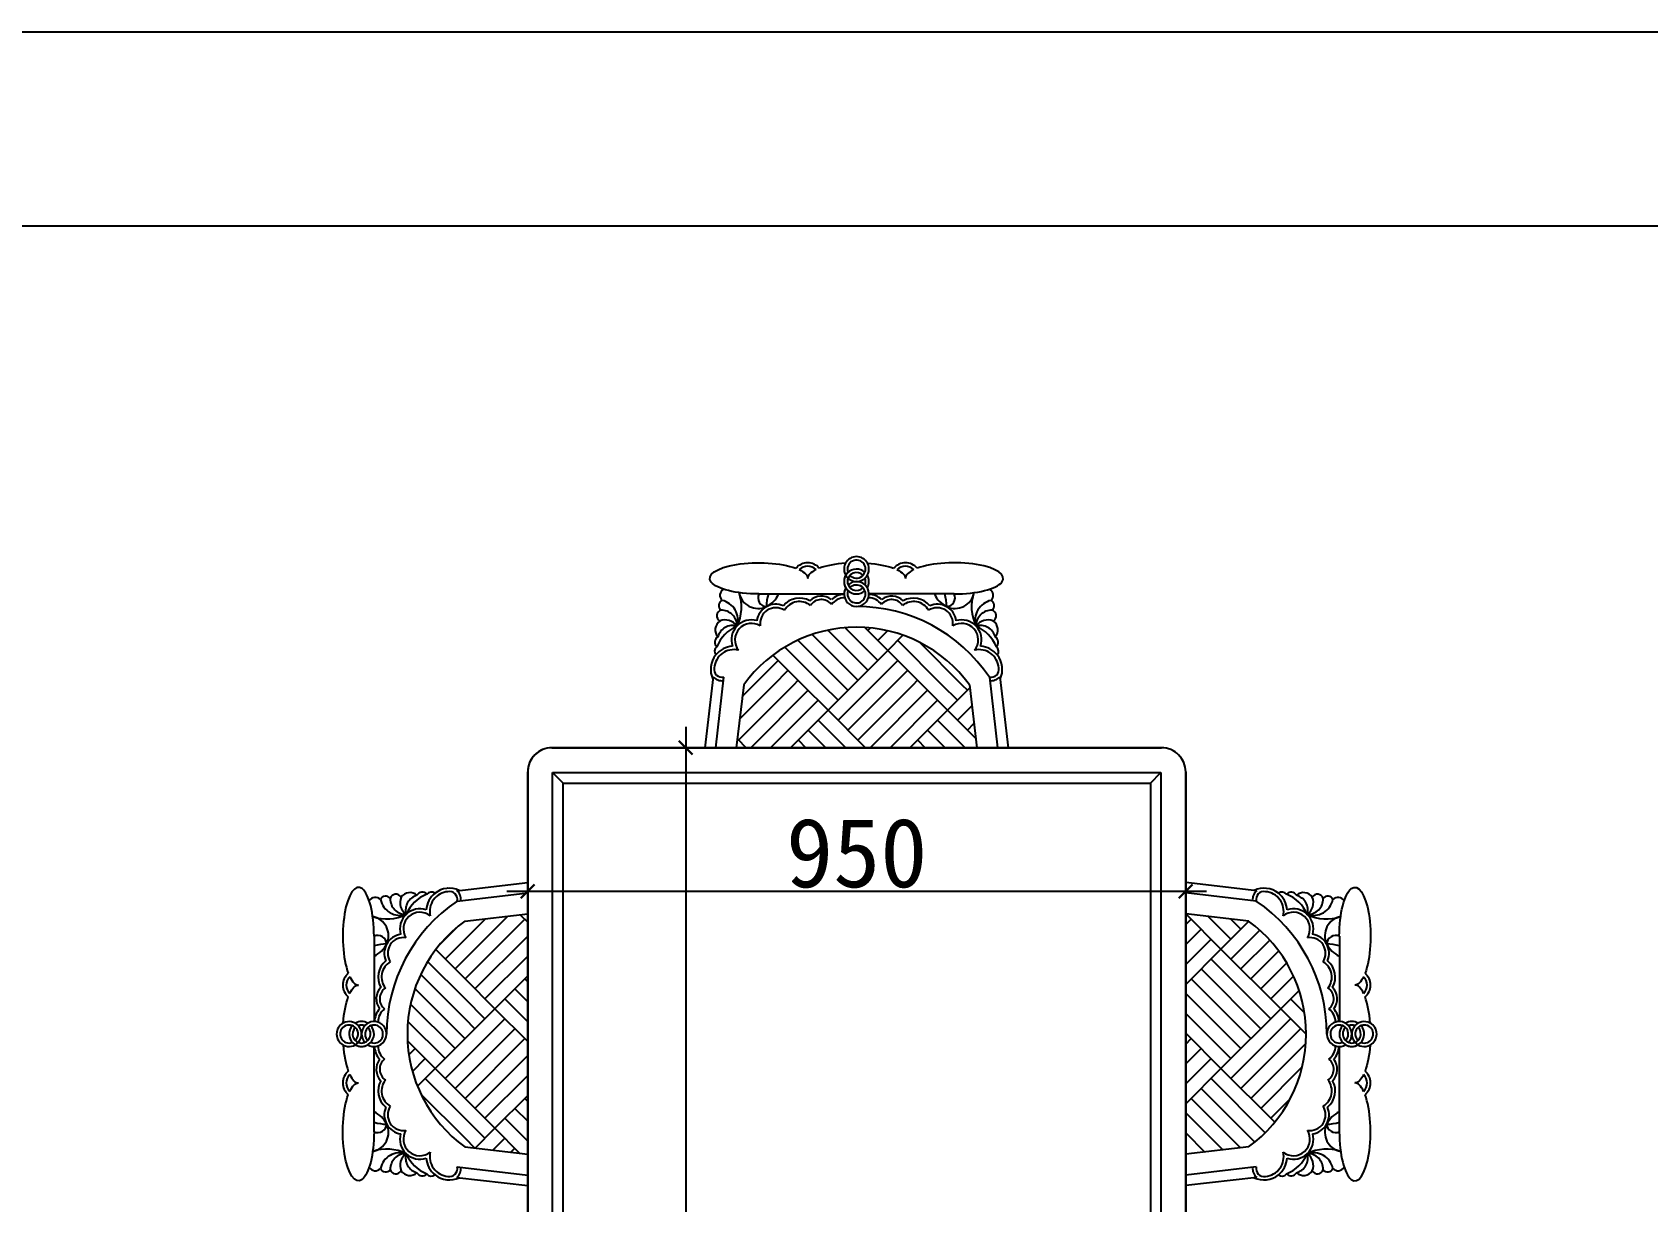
# Model space of a CAD drawing. Extents: x 13886 to 74789, y -750269 to -704302.
# Drawn here: x 57657 to 59989, y -736243 to -734556 of the extents above; entities that cross this region are included whole.
import ezdxf

# ---------------------------------------------------------------- set-up
doc = ezdxf.new("R2010")
doc.units = 0
doc.header["$LTSCALE"] = 10
doc.layers.get('0').update_dxf_attribs({"linetype": 'CONTINUOUS'})
doc.layers.get('DEFPOINTS').update_dxf_attribs({"linetype": 'CONTINUOUS'})
for name, color, linetype in [('___0', 250, 'CONTINUOUS'), ('___1', 7, 'CONTINUOUS'), ('____', 45, 'CONTINUOUS')]:
    doc.layers.add(name, color=color, linetype=linetype)
doc.styles.get("Standard").update_dxf_attribs({"font": 'NSimSun.ttf'})
doc.dimstyles.get("Standard").update_dxf_attribs({"dimtxt": 0.18, "dimasz": 0.18, "dimexe": 0.18, "dimexo": 0.0625, "dimgap": 0.09, "dimtad": 0, "dimtih": 1, "dimtoh": 1, "dimdec": 4, "dimzin": 0, "dimtxsty": 'STANDARD', "dimcen": 0.09, "dimazin": 3, "dimtfac": 1, "dimtdec": 4, "dimtofl": 0, "dimtmove": 0, "dimatfit": 3, "dimtolj": 1, "dimtzin": 0})

# ---------------------------------------------------------------- blocks, each defined once
blk = doc.blocks.new('_ARCHTICK')
at = {"color": 0, "linetype": 'BYBLOCK', "const_width": 0.15}
blk.add_lwpolyline([(-0.5, -0.5), (0.5, 0.5)], dxfattribs=at)
blk = doc.blocks.new('*D1940')
at = {"layer": '___1', "color": 250, "ltscale": 60}
for p, q in [((58371.9, -735663.2), (58371.9, -735835.5)), ((59321.9, -735663.2), (59321.9, -735835.5)), ((58341.9, -735795.5), (59351.9, -735795.5))]:
    blk.add_line(p, q, dxfattribs=at)
at = {"layer": 'DEFPOINTS', "color": 0, "ltscale": 60}
for p in [(58371.9, -735623.2), (59321.9, -735623.2), (59321.9, -735795.5)]:
    blk.add_point(p, dxfattribs=at)
at = {"layer": '___1', "color": 250, "ltscale": 60, "xscale": 20, "yscale": 20, "zscale": 20, "rotation": 180}
blk.add_blockref('_ARCHTICK', (58371.9, -735795.5), dxfattribs=at)
at = {"layer": '___1', "color": 250, "ltscale": 60, "xscale": 20, "yscale": 20, "zscale": 20}
blk.add_blockref('_ARCHTICK', (59321.9, -735795.5), dxfattribs=at)
at = {"layer": '___1', "color": 252, "ltscale": 60, "insert": (58846.9, -735740.5), "char_height": 100, "attachment_point": 5}
blk.add_mtext('\\A1;950', dxfattribs=at)
blk = doc.blocks.new('*D1941')
at = {"layer": '___1', "color": 250, "ltscale": 60}
for p, q in [((58600, -735558.2), (58600, -737418.2)), ((58590, -735588.2), (58640, -735588.2)), ((58590, -737388.2), (58640, -737388.2))]:
    blk.add_line(p, q, dxfattribs=at)
at = {"layer": 'DEFPOINTS', "color": 0, "ltscale": 60}
for p in [(58550, -735588.2), (58550, -737388.2), (58600, -737388.2)]:
    blk.add_point(p, dxfattribs=at)
at = {"layer": '___1', "color": 250, "ltscale": 60, "xscale": 20, "yscale": 20, "zscale": 20}
for p, rotation in [((58600, -735588.2), 90), ((58600, -737388.2), 270)]:
    blk.add_blockref('_ARCHTICK', p, dxfattribs=dict(at, rotation=rotation))
at = {"layer": '___1', "color": 252, "ltscale": 60, "insert": (58545, -736488.2), "char_height": 100, "attachment_point": 5, "rotation": 90}
blk.add_mtext('\\A1;1800', dxfattribs=at)

msp = doc.modelspace()

# ---------------------------------------------------------------- hatches: boundary and pattern name
at = {"layer": '___0'}
h = msp.add_hatch(dxfattribs=at)
h.set_pattern_fill('AR-PARQ1', color=256, scale=0.4, angle=315, style=0, double=1)
h.set_pattern_definition([(45, (-505010.97, -1179862.85), (4e-14, 172.420918), [121.92, -121.92]), (45, (-504996.6, -1179877.22), (4e-14, 172.420918), [121.92, -121.92]), (45, (-504982.23, -1179891.58), (4e-14, 172.420918), [121.92, -121.92]), (45, (-504967.86, -1179905.95), (4e-14, 172.420918), [121.92, -121.92]), (45, (-504953.5, -1179920.32), (4e-14, 172.420918), [121.92, -121.92]), (45, (-504939.13, -1179934.69), (4e-14, 172.420918), [121.92, -121.92]), (45, (-504924.76, -1179949.06), (4e-14, 172.420918), [121.92, -121.92]), (315, (-504924.76, -1179776.64), (-4e-14, -172.420918), [121.92, -121.92]), (315, (-504910.39, -1179762.27), (-4e-14, -172.420918), [121.92, -121.92]), (315, (-504896.02, -1179747.9), (-4e-14, -172.420918), [121.92, -121.92]), (315, (-504881.65, -1179733.53), (-4e-14, -172.420918), [121.92, -121.92]), (315, (-504867.29, -1179719.16), (-4e-14, -172.420918), [121.92, -121.92]), (315, (-504852.92, -1179704.8), (-4e-14, -172.420918), [121.92, -121.92]), (315, (-504838.55, -1179690.43), (-4e-14, -172.420918), [121.92, -121.92])])
edge = h.paths.add_edge_path()
edge.add_line((58673.1, -735588.2), (58683.7, -735497.3))
edge.add_ellipse((58846.6, -735615.9), major_axis=(-142.5, -142.5), ratio=1, start_angle=171.054, end_angle=278.946, ccw=False)
edge.add_line((59009.6, -735497.3), (59020.1, -735588.2))
edge.add_line((59020.1, -735588.2), (58673.1, -735588.2))
h = msp.add_hatch(dxfattribs=at)
h.set_pattern_fill('AR-PARQ1', color=256, scale=0.4, angle=315, style=0, double=1)
h.set_pattern_definition([(45, (-505060.97, -1179862.85), (4e-14, 172.420918), [121.92, -121.92]), (45, (-505046.6, -1179877.22), (4e-14, 172.420918), [121.92, -121.92]), (45, (-505032.23, -1179891.58), (4e-14, 172.420918), [121.92, -121.92]), (45, (-505017.86, -1179905.95), (4e-14, 172.420918), [121.92, -121.92]), (45, (-505003.5, -1179920.32), (4e-14, 172.420918), [121.92, -121.92]), (45, (-504989.13, -1179934.69), (4e-14, 172.420918), [121.92, -121.92]), (45, (-504974.76, -1179949.06), (4e-14, 172.420918), [121.92, -121.92]), (315, (-504974.76, -1179776.64), (-4e-14, -172.420918), [121.92, -121.92]), (315, (-504960.39, -1179762.27), (-4e-14, -172.420918), [121.92, -121.92]), (315, (-504946.02, -1179747.9), (-4e-14, -172.420918), [121.92, -121.92]), (315, (-504931.65, -1179733.53), (-4e-14, -172.420918), [121.92, -121.92]), (315, (-504917.29, -1179719.16), (-4e-14, -172.420918), [121.92, -121.92]), (315, (-504902.92, -1179704.8), (-4e-14, -172.420918), [121.92, -121.92]), (315, (-504888.55, -1179690.43), (-4e-14, -172.420918), [121.92, -121.92])])
edge = h.paths.add_edge_path()
edge.add_line((58371.9, -736175), (58281, -736164.4))
edge.add_ellipse((58399.6, -736001.5), major_axis=(-142.5, -142.5), ratio=1, start_angle=-98.946, end_angle=8.946, ccw=False)
edge.add_line((58281, -735838.6), (58371.9, -735828))
edge.add_line((58371.9, -735828), (58371.9, -736175))
h = msp.add_hatch(dxfattribs=at)
h.set_pattern_fill('AR-PARQ1', color=256, scale=0.4, angle=315, style=0, double=1)
h.set_pattern_definition([(45, (-504960.97, -1179862.85), (4e-14, 172.420918), [121.92, -121.92]), (45, (-504946.6, -1179877.22), (4e-14, 172.420918), [121.92, -121.92]), (45, (-504932.23, -1179891.58), (4e-14, 172.420918), [121.92, -121.92]), (45, (-504917.86, -1179905.95), (4e-14, 172.420918), [121.92, -121.92]), (45, (-504903.5, -1179920.32), (4e-14, 172.420918), [121.92, -121.92]), (45, (-504889.13, -1179934.69), (4e-14, 172.420918), [121.92, -121.92]), (45, (-504874.76, -1179949.06), (4e-14, 172.420918), [121.92, -121.92]), (315, (-504874.76, -1179776.64), (-4e-14, -172.420918), [121.92, -121.92]), (315, (-504860.39, -1179762.27), (-4e-14, -172.420918), [121.92, -121.92]), (315, (-504846.02, -1179747.9), (-4e-14, -172.420918), [121.92, -121.92]), (315, (-504831.65, -1179733.53), (-4e-14, -172.420918), [121.92, -121.92]), (315, (-504817.29, -1179719.16), (-4e-14, -172.420918), [121.92, -121.92]), (315, (-504802.92, -1179704.8), (-4e-14, -172.420918), [121.92, -121.92]), (315, (-504788.55, -1179690.43), (-4e-14, -172.420918), [121.92, -121.92])])
edge = h.paths.add_edge_path()
edge.add_line((59321.9, -736175), (59412.8, -736164.4))
edge.add_ellipse((59294.2, -736001.5), major_axis=(142.5, -142.5), ratio=1, start_angle=351.054, end_angle=458.946)
edge.add_line((59412.8, -735838.6), (59321.9, -735828))
edge.add_line((59321.9, -735828), (59321.9, -736175))

# ---------------------------------------------------------------- linework, layer by layer
at = {"ltscale": 60}
for p, q in [((66889.4, -734555.7), (53584.4, -734555.7)), ((66609.4, -734835.7), (57374.4, -734835.7))]:
    msp.add_line(p, q, dxfattribs=at)
at = {"layer": '___0'}
for p, q in [((58654.8, -735486.3), (58642.9, -735588.2)), ((59038.5, -735486.3), (59050.3, -735588.2)), ((58422.9, -735639.2), (58407.9, -735624.2)), ((58407.9, -737352.2), (58407.9, -735624.2)), ((58407.9, -735624.2), (59285.9, -735624.2)), ((58422.9, -737337.2), (58422.9, -735639.2)), ((58422.9, -735639.2), (59270.9, -735639.2)), ((59270.9, -735639.2), (59285.9, -735624.2)), ((59270.9, -735639.2), (59270.9, -737337.2)), ((59285.9, -735624.2), (59285.9, -737352.2)), ((58270, -735809.7), (58371.9, -735797.8)), ((59423.8, -735809.7), (59321.9, -735797.8)), ((58270, -736193.4), (58371.9, -736205.2)), ((59423.8, -736193.4), (59321.9, -736205.2))]:
    msp.add_line(p, q, dxfattribs=at)
for centre, radius, start, end in [((58776.1, -735343.9), 17.5, 46.1134, 133.8866), ((58846.6, -735330.4), 18, 152.1063, 27.8937), ((58846.6, -735348.4), 18, 47.6631, 312.3369), ((58846.6, -735330.4), 13, 223.8131, 201.1684), ((58846.6, -735348.4), 13, 43.8131, 316.1869), ((58917.2, -735343.9), 17.5, 46.1134, 133.8866), ((58846.6, -735348.4), 18, 150, 210), ((58846.6, -735366.4), 18, 150, 132.3369), ((58846.6, -735348.4), 13, 158.8316, 201.1684), ((58846.6, -735366.4), 13, 158.8316, 136.1869), ((58846.6, -735348.4), 13, 338.8316, 21.1684), ((58846.6, -735348.4), 18, 330, 30), ((58646.4, -735403.9), 28.9, 342.13, 77.7686), ((58618.9, -735385.1), 61.7, 333.2775, 19.469), ((58704.6, -735359.2), 28.1, 190.7716, 295.0472), ((58730.1, -735408.9), 27.7, 66.8387, 171.7188), ((58717.6, -735371.6), 13.2, 156.8214, 265.4038), ((58782.4, -735385.4), 65.9, 163.2202, 179.3703), ((58699.5, -735350.5), 38.2, 296.4906, 335.4069), ((58764.4, -735402.5), 30.2, 60.4942, 140.8247), ((58764.4, -735402.5), 25.2, 51.2201, 150.06), ((58795.8, -735393.4), 23.9, 52.7712, 133.8496), ((58795.8, -735393.4), 18.9, 39.059, 145.8949), ((58829.8, -735396.1), 29.2, 92.2901, 131.9358), ((58829.8, -735396.1), 24.2, 90.7382, 142.8771), ((58863.5, -735396.1), 24.2, 37.1229, 89.2618), ((58863.5, -735396.1), 29.2, 48.0642, 87.7099), ((58897.5, -735393.4), 18.9, 34.1051, 140.941), ((58897.5, -735393.4), 23.9, 46.1504, 127.2288), ((58928.9, -735402.5), 25.2, 29.94, 128.7799), ((58928.9, -735402.5), 30.2, 39.1753, 119.5058), ((58963.2, -735408.9), 27.7, 8.2812, 113.1613), ((58993.8, -735350.5), 38.2, 204.5931, 243.5094), ((58910.9, -735385.4), 65.9, 0.6297, 16.7798), ((58988.7, -735359.2), 28.1, 244.9528, 349.2284), ((58975.7, -735371.6), 13.2, 274.5962, 23.1786), ((59074.4, -735385.1), 61.7, 160.531, 206.7225), ((59046.9, -735403.9), 28.9, 102.2314, 197.87), ((58657, -735424.3), 20.5, 34.2733, 112.8777), ((58651.3, -735412.6), 22.9, 0.2876, 90.9474), ((58694.9, -735432.7), 28.9, 74.3478, 198.4478), ((58730.1, -735408.9), 22.7, 56.6976, 189.2439), ((58846.6, -735615.9), 231.5, 34.0418, 90), ((58963.2, -735408.9), 22.7, 350.7561, 123.3024), ((58998.4, -735432.7), 28.9, 341.5522, 105.6522), ((59042, -735412.6), 22.9, 89.0526, 179.7124), ((59036.2, -735424.3), 20.5, 67.1223, 145.7267), ((58696.6, -735464.1), 56.1, 113.7648, 157.3857), ((58667.9, -735434.1), 22.2, 74.0668, 164.7541), ((58694.9, -735432.7), 23.9, 57.5726, 218.4095), ((58998.4, -735432.7), 23.9, 321.5905, 122.4274), ((59025.4, -735434.1), 22.2, 15.2459, 105.9332), ((58996.7, -735464.1), 56.1, 22.6143, 66.2352), ((58669.6, -735475.2), 28.5, 76.7512, 175.466), ((58669.6, -735475.2), 33.5, 93.6844, 141.5898), ((59023.6, -735475.2), 28.5, 4.534, 103.2488), ((59023.6, -735475.2), 33.5, 38.4102, 86.3156), ((58652.3, -735475.3), 16.3, 167.8673, 169.0963), ((58652.3, -735475.3), 11.3, 167.8673, 283.0003), ((59041, -735475.3), 11.3, 256.9997, 12.1327), ((59041, -735475.3), 16.3, 10.9037, 12.1327), ((58652.3, -735475.3), 16.3, 219.7825, 276.8244), ((59041, -735475.3), 16.3, 263.1756, 320.2175), ((58217.8, -735822.7), 22.2, 105.2459, 195.9332), ((58247.8, -735851.4), 56.1, 112.6143, 156.2352), ((58258.9, -735824.5), 33.5, 128.4102, 176.3156), ((58258.9, -735824.5), 28.5, 94.534, 193.2488), ((58259, -735807.1), 16.3, 100.9037, 102.1327), ((58259, -735807.1), 11.3, 346.9997, 102.1327), ((58259, -735807.1), 16.3, 353.1756, 50.2175), ((59434.8, -735807.1), 16.3, 129.7825, 186.8244), ((59434.8, -735807.1), 11.3, 77.8673, 193.0003), ((59434.9, -735824.5), 28.5, 346.7512, 85.466), ((59434.8, -735807.1), 16.3, 77.8673, 79.0963), ((59434.9, -735824.5), 33.5, 3.6844, 51.5898), ((59446, -735851.4), 56.1, 23.7648, 67.3857), ((59476, -735822.7), 22.2, 344.0668, 74.7541), ((58187.6, -735801.3), 28.9, 192.2314, 287.87), ((58399.6, -736001.5), 231.5, 124.0418, 180), ((58196.3, -735806.2), 22.9, 179.0526, 269.7124), ((58208, -735811.9), 20.5, 157.1223, 235.7267), ((58216.3, -735849.7), 28.9, 71.5522, 195.6522), ((58216.3, -735849.7), 23.9, 51.5905, 212.4274), ((59294.2, -736001.5), 231.5, 0, 55.9582), ((59477.4, -735849.7), 23.9, 327.5726, 128.4095), ((59477.4, -735849.7), 28.9, 344.3478, 108.4478), ((59485.8, -735811.9), 20.5, 304.2733, 22.8777), ((59506.2, -735801.3), 28.9, 252.13, 347.7686), ((59497.5, -735806.2), 22.9, 270.2876, 0.9474), ((58168.7, -735773.7), 61.7, 250.531, 296.7225), ((58142.9, -735859.5), 28.1, 334.9528, 79.2284), ((59525.1, -735773.7), 61.7, 243.2775, 289.469), ((59550.9, -735859.5), 28.1, 100.7716, 205.0472), ((58155.2, -735872.4), 13.2, 4.5962, 113.1786), ((58169.1, -735937.3), 65.9, 90.6297, 106.7798), ((58134.1, -735854.3), 38.2, 294.5931, 333.5094), ((58192.5, -735885), 27.7, 98.2812, 203.1613), ((58192.5, -735885), 22.7, 80.7561, 213.3024), ((59501.2, -735885), 22.7, 326.6976, 99.2439), ((59501.2, -735885), 27.7, 336.8387, 81.7188), ((59538.5, -735872.4), 13.2, 66.8214, 175.4038), ((59524.7, -735937.3), 65.9, 73.2202, 89.3703), ((59559.6, -735854.3), 38.2, 206.4906, 245.4069), ((58186.1, -735919.3), 30.2, 129.1753, 209.5058), ((59507.7, -735919.3), 30.2, 330.4942, 50.8247), ((58127.5, -735930.9), 17.5, 136.1134, 223.8866), ((58186.1, -735919.3), 25.2, 119.94, 218.7799), ((59507.7, -735919.3), 25.2, 321.2201, 60.06), ((59566.2, -735930.9), 17.5, 316.1134, 43.8866), ((58177.1, -735950.7), 23.9, 136.1504, 217.2288), ((58177.1, -735950.7), 18.9, 124.1051, 230.941), ((59516.7, -735950.7), 18.9, 309.059, 55.8949), ((59516.7, -735950.7), 23.9, 322.7712, 43.8496), ((58179.8, -735984.7), 29.2, 138.0642, 177.7099), ((58179.8, -735984.7), 24.2, 127.1229, 179.2618), ((59514, -735984.7), 24.2, 0.7382, 52.8771), ((59514, -735984.7), 29.2, 2.2901, 41.9358), ((58114, -736001.5), 13, 313.8131, 291.1684), ((58114, -736001.5), 18, 242.1063, 117.8937), ((58132, -736001.5), 18, 137.6631, 42.3369), ((58132, -736001.5), 18, 60, 120), ((58132, -736001.5), 13, 68.8316, 111.1684), ((58150, -736001.5), 18, 240, 222.3369), ((58150, -736001.5), 13, 248.8316, 226.1869), ((59543.7, -736001.5), 18, 317.6631, 300), ((59543.7, -736001.5), 13, 313.8131, 291.1684), ((59561.7, -736001.5), 18, 137.6631, 42.3369), ((59561.7, -736001.5), 18, 60, 120), ((59561.7, -736001.5), 13, 68.8316, 111.1684), ((59579.7, -736001.5), 18, 62.1063, 297.8937), ((59579.7, -736001.5), 13, 248.8316, 226.1869), ((58132, -736001.5), 13, 133.8131, 46.1869), ((59561.7, -736001.5), 13, 133.8131, 46.1869), ((58132, -736001.5), 18, 240, 300), ((58132, -736001.5), 13, 248.8316, 291.1684), ((58179.8, -736018.3), 29.2, 182.2901, 221.9358), ((58179.8, -736018.3), 24.2, 180.7382, 232.8771), ((59514, -736018.3), 24.2, 307.1229, 359.2618), ((59514, -736018.3), 29.2, 318.0642, 357.7099), ((59561.7, -736001.5), 18, 240, 300), ((59561.7, -736001.5), 13, 248.8316, 291.1684), ((58177.1, -736052.3), 23.9, 142.7712, 223.8496), ((58177.1, -736052.3), 18.9, 129.059, 235.8949), ((59516.7, -736052.3), 18.9, 304.1051, 50.941), ((59516.7, -736052.3), 23.9, 316.1504, 37.2288), ((58127.5, -736072.1), 17.5, 136.1134, 223.8866), ((58186.1, -736083.7), 30.2, 150.4942, 230.8247), ((58186.1, -736083.7), 25.2, 141.2201, 240.06), ((59507.7, -736083.7), 25.2, 299.94, 38.7799), ((59507.7, -736083.7), 30.2, 309.1753, 29.5058), ((59566.2, -736072.1), 17.5, 316.1134, 43.8866), ((58192.5, -736118.1), 22.7, 146.6976, 279.2439), ((59501.2, -736118.1), 22.7, 260.7561, 33.3024), ((58134.1, -736148.7), 38.2, 26.4906, 65.4069), ((58169.1, -736065.7), 65.9, 253.2202, 269.3703), ((58192.5, -736118.1), 27.7, 156.8387, 261.7188), ((59501.2, -736118.1), 27.7, 278.2812, 23.1613), ((59559.6, -736148.7), 38.2, 114.5931, 153.5094), ((59524.7, -736065.7), 65.9, 270.6297, 286.7798), ((58142.9, -736143.5), 28.1, 280.7716, 25.0472), ((58155.2, -736130.6), 13.2, 246.8214, 355.4038), ((58216.3, -736153.3), 28.9, 164.3478, 288.4478), ((58216.3, -736153.3), 23.9, 147.5726, 308.4095), ((59477.4, -736153.3), 23.9, 231.5905, 32.4274), ((59477.4, -736153.3), 28.9, 251.5522, 15.6522), ((59550.9, -736143.5), 28.1, 154.9528, 259.2284), ((59538.5, -736130.6), 13.2, 184.5962, 293.1786), ((58168.7, -736229.3), 61.7, 63.2775, 109.469), ((58187.6, -736201.7), 28.9, 72.13, 167.7686), ((58196.3, -736196.8), 22.9, 90.2876, 180.9474), ((58208, -736191.1), 20.5, 124.2733, 202.8777), ((58217.8, -736180.3), 22.2, 164.0668, 254.7541), ((58247.8, -736151.6), 56.1, 203.7648, 247.3857), ((58258.9, -736178.5), 28.5, 166.7512, 265.466), ((59434.9, -736178.5), 28.5, 274.534, 13.2488), ((59446, -736151.6), 56.1, 292.6143, 336.2352), ((59476, -736180.3), 22.2, 285.2459, 15.9332), ((59525.1, -736229.3), 61.7, 70.531, 116.7225), ((59506.2, -736201.7), 28.9, 12.2314, 107.87), ((59485.8, -736191.1), 20.5, 337.1223, 55.7267), ((59497.5, -736196.8), 22.9, 359.0526, 89.7124), ((58258.9, -736178.5), 33.5, 183.6844, 231.5898), ((58259, -736195.9), 11.3, 257.8673, 13.0003), ((58259, -736195.9), 16.3, 309.7825, 6.8244), ((59434.8, -736195.9), 16.3, 173.1756, 230.2175), ((59434.8, -736195.9), 11.3, 166.9997, 282.1327), ((59434.9, -736178.5), 33.5, 308.4102, 356.3156), ((58259, -736195.9), 16.3, 257.8673, 259.0963), ((59434.8, -736195.9), 16.3, 280.9037, 282.1327)]:
    msp.add_arc(centre, radius, start, end, dxfattribs=at)
at = {"layer": '___0', "extrusion": (0, 0, -1)}
for centre, major_axis, start_param, end_param in [((58705.5, -735343.9), (70.6, 0), -0.595057, 0), ((58846.6, -735343.9), (70.6, 0), -0.595057, -0.000001), ((59566.2, -735860.3), (0, 70.6), 2.546536, 3.141593), ((58127.5, -736001.5), (0, 70.6), -0.595057, -0.000001), ((58127.5, -736142.7), (0, 70.6), -0.595057, 0), ((59566.2, -736001.5), (0, 70.6), 2.546536, 3.141592)]:
    msp.add_ellipse(centre, major_axis=major_axis, ratio=0.318785, start_param=start_param, end_param=end_param, dxfattribs=at)
at = {"layer": '___0'}
for centre, major_axis, start_param, end_param in [((58846.6, -735343.9), (-70.6, 0), -0.595057, -0.000001), ((58987.8, -735343.9), (-70.6, 0), -0.595057, 0), ((58127.5, -735860.3), (0, 70.6), 2.546536, 3.141593), ((59566.2, -736001.5), (0, 70.6), -0.595057, -0.000001), ((58127.5, -736001.5), (0, 70.6), 2.546536, 3.141592), ((59566.2, -736142.7), (0, 70.6), -0.595057, 0)]:
    msp.add_ellipse(centre, major_axis=major_axis, ratio=0.318785, start_param=start_param, end_param=end_param, dxfattribs=at)
at = {"layer": '____', "ltscale": 60}
for p, q in [((58705.5, -735366.4), (58828.6, -735366.4)), ((58987.8, -735366.4), (58864.6, -735366.4)), ((58639.8, -735485.8), (58627.8, -735588.2)), ((58683.7, -735497.3), (58673.1, -735588.2)), ((59009.6, -735497.3), (59020.1, -735588.2)), ((59053.5, -735485.8), (59065.4, -735588.2)), ((58406.9, -735588.2), (59286.9, -735588.2)), ((58371.9, -737353.2), (58371.9, -735623.2)), ((59321.9, -735623.2), (59321.9, -737353.2)), ((58269.4, -735794.6), (58371.9, -735782.7)), ((59424.4, -735794.6), (59321.9, -735782.7)), ((58281, -735838.6), (58371.9, -735828)), ((59412.8, -735838.6), (59321.9, -735828)), ((58150, -735860.3), (58150, -735983.5)), ((59543.7, -735860.3), (59543.7, -735983.5)), ((58150, -736142.7), (58150, -736019.5)), ((59543.7, -736142.7), (59543.7, -736019.5)), ((58281, -736164.4), (58371.9, -736175)), ((59412.8, -736164.4), (59321.9, -736175)), ((58269.4, -736208.4), (58371.9, -736220.3)), ((59424.4, -736208.4), (59321.9, -736220.3))]:
    msp.add_line(p, q, dxfattribs=at)
msp.add_lwpolyline([(58406.9, -735588.2, 0.414214), (58371.9, -735623.2), (58371.9, -737353.2, 0.414214), (58406.9, -737388.2), (59286.9, -737388.2, 0.414214), (59321.9, -737353.2), (59321.9, -735623.2, 0.414214), (59286.9, -735588.2)], format="xyb", close=True, dxfattribs=at)
for centre, radius, start, end in [((58846.6, -735330.4), 18, 27.8937, 152.1063), ((58776.1, -735343.9), 22.5, 40.6877, 139.3123), ((58917.2, -735343.9), 22.5, 40.6877, 139.3123), ((58659.6, -735368.3), 10.2, 120.1324, 226.6026), ((59033.7, -735368.3), 10.2, 313.3974, 59.8676), ((58655.8, -735383.1), 8.14, 113.1845, 233.5504), ((59037.5, -735383.1), 8.14, 306.4496, 66.8155), ((58658, -735418.1), 15.4, 125.1366, 221.5983), ((58653.7, -735398), 8.76, 108.1854, 238.5496), ((59039.6, -735398), 8.76, 301.4504, 71.8146), ((59035.3, -735418.1), 15.4, 318.4017, 54.8634), ((58650.7, -735436), 8.85, 119.1396, 227.5954), ((58846.6, -735615.9), 201.5, 36.054, 143.946), ((59042.5, -735436), 8.85, 312.4046, 60.8604), ((58650.1, -735449.2), 8.51, 128.7583, 217.9767), ((59043.2, -735449.2), 8.51, 322.0233, 51.2417), ((58669.6, -735475.2), 33.5, 141.5898, 205.1452), ((59023.6, -735475.2), 33.5, 334.8548, 38.4102), ((58406.9, -735623.2), 35, 90, 180), ((59286.9, -735623.2), 35, 0, 90), ((58166.8, -735810.6), 8.14, 36.4496, 156.8155), ((58181.6, -735808.5), 8.76, 31.4504, 161.8146), ((58201.7, -735812.8), 15.4, 48.4017, 144.8634), ((58219.7, -735805.6), 8.85, 42.4046, 150.8604), ((58232.8, -735805), 8.51, 52.0233, 141.2417), ((58258.9, -735824.5), 33.5, 64.8548, 128.4102), ((59434.9, -735824.5), 33.5, 51.5898, 115.1452), ((59460.9, -735805), 8.51, 38.7583, 127.9767), ((59474.1, -735805.6), 8.85, 29.1396, 137.5954), ((59492.1, -735812.8), 15.4, 35.1366, 131.5983), ((59512.1, -735808.5), 8.76, 18.1854, 148.5496), ((59527, -735810.6), 8.14, 23.1845, 143.5504), ((58151.9, -735814.4), 10.2, 43.3974, 149.8676), ((59541.9, -735814.4), 10.2, 30.1324, 136.6026), ((58399.6, -736001.5), 201.5, 126.054, 233.946), ((59294.2, -736001.5), 201.5, 306.054, 53.946), ((58127.5, -735930.9), 22.5, 130.6877, 229.3123), ((59566.2, -735930.9), 22.5, 310.6877, 49.3123), ((58114, -736001.5), 18, 117.8937, 242.1063), ((59579.7, -736001.5), 18, 297.8937, 62.1063), ((58127.5, -736072.1), 22.5, 130.6877, 229.3123), ((59566.2, -736072.1), 22.5, 310.6877, 49.3123), ((58151.9, -736188.6), 10.2, 210.1324, 316.6026), ((58166.8, -736192.4), 8.14, 203.1845, 323.5504), ((58181.6, -736194.5), 8.76, 198.1854, 328.5496), ((58201.7, -736190.2), 15.4, 215.1366, 311.5983), ((59492.1, -736190.2), 15.4, 228.4017, 324.8634), ((59512.1, -736194.5), 8.76, 211.4504, 341.8146), ((59527, -736192.4), 8.14, 216.4496, 336.8155), ((59541.9, -736188.6), 10.2, 223.3974, 329.8676), ((58219.7, -736197.4), 8.85, 209.1396, 317.5954), ((58232.8, -736198), 8.51, 218.7583, 307.9767), ((58258.9, -736178.5), 33.5, 231.5898, 295.1452), ((59434.9, -736178.5), 33.5, 244.8548, 308.4102), ((59460.9, -736198), 8.51, 232.0233, 321.2417), ((59474.1, -736197.4), 8.85, 222.4046, 330.8604)]:
    msp.add_arc(centre, radius, start, end, dxfattribs=at)
at = {"layer": '____', "ltscale": 60, "extrusion": (0, 0, -1)}
for centre, major_axis, start_param, end_param in [((58705.5, -735343.9), (-70.6, 0), 4.712389, 8.714642), ((58846.6, -735343.9), (70.6, 0), -1.343445, -0.710136), ((59566.2, -735860.3), (0, 70.6), -1.570796, 2.431456), ((58127.5, -736001.5), (0, 70.6), -1.343445, -0.710136), ((59566.2, -736001.5), (0, 70.6), 1.798148, 2.431456), ((58127.5, -736142.7), (0, 70.6), 1.570796, 5.573049)]:
    msp.add_ellipse(centre, major_axis=major_axis, ratio=0.318785, start_param=start_param, end_param=end_param, dxfattribs=at)
at = {"layer": '____', "ltscale": 60}
for centre, major_axis, start_param, end_param in [((58846.6, -735343.9), (70.6, 0), 1.798148, 2.431456), ((58987.8, -735343.9), (70.6, 0), 4.712389, 8.714642), ((58127.5, -735860.3), (0, 70.6), -1.570796, 2.431456), ((59566.2, -736001.5), (0, 70.6), -1.343445, -0.710136), ((58127.5, -736001.5), (0, 70.6), 1.798148, 2.431456), ((59566.2, -736142.7), (0, 70.6), 1.570796, 5.573049)]:
    msp.add_ellipse(centre, major_axis=major_axis, ratio=0.318785, start_param=start_param, end_param=end_param, dxfattribs=at)

# ---------------------------------------------------------------- dimensions: what is measured, and where the dimension line sits
at = {"layer": '___1', "ltscale": 60}
dim = msp.add_linear_dim(base=(58600, -737388.2), p1=(58550, -735588.2), p2=(58550, -737388.2), angle=90, dimstyle='STANDARD', override={"dimtxt": 100, "dimasz": 20, "dimexe": 40, "dimexo": 40, "dimgap": 5, "dimtad": 1, "dimtih": 0, "dimtoh": 0, "dimdec": 0, "dimrnd": 5, "dimblk1": 'ARCHTICK', "dimblk2": 'ARCHTICK', "dimsah": 1, "dimdle": 30, "dimclrd": 250, "dimclre": 250, "dimclrt": 252, "dimtdec": 0, "dimtmove": 1, "dimldrblk": 'ARCHTICK', "dimfxl": 15, "dimarcsym": 1}, dxfattribs=at)
dim.commit()
dim.dimension.update_dxf_attribs({"geometry": '*D1941', "text_midpoint": (58545, -736488.2)})
dim = msp.add_linear_dim(base=(59321.9, -735795.5), p1=(58371.9, -735623.2), p2=(59321.9, -735623.2), dimstyle='STANDARD', override={"dimtxt": 100, "dimasz": 20, "dimexe": 40, "dimexo": 40, "dimgap": 5, "dimtad": 1, "dimtih": 0, "dimtoh": 0, "dimdec": 0, "dimrnd": 5, "dimblk1": 'ARCHTICK', "dimblk2": 'ARCHTICK', "dimsah": 1, "dimdle": 30, "dimclrd": 250, "dimclre": 250, "dimclrt": 252, "dimtdec": 0, "dimtmove": 1, "dimldrblk": 'ARCHTICK', "dimfxl": 15, "dimarcsym": 1}, dxfattribs=at)
dim.commit()
dim.dimension.update_dxf_attribs({"geometry": '*D1940', "text_midpoint": (58846.9, -735740.5)})

doc.saveas('drawing.dxf')
